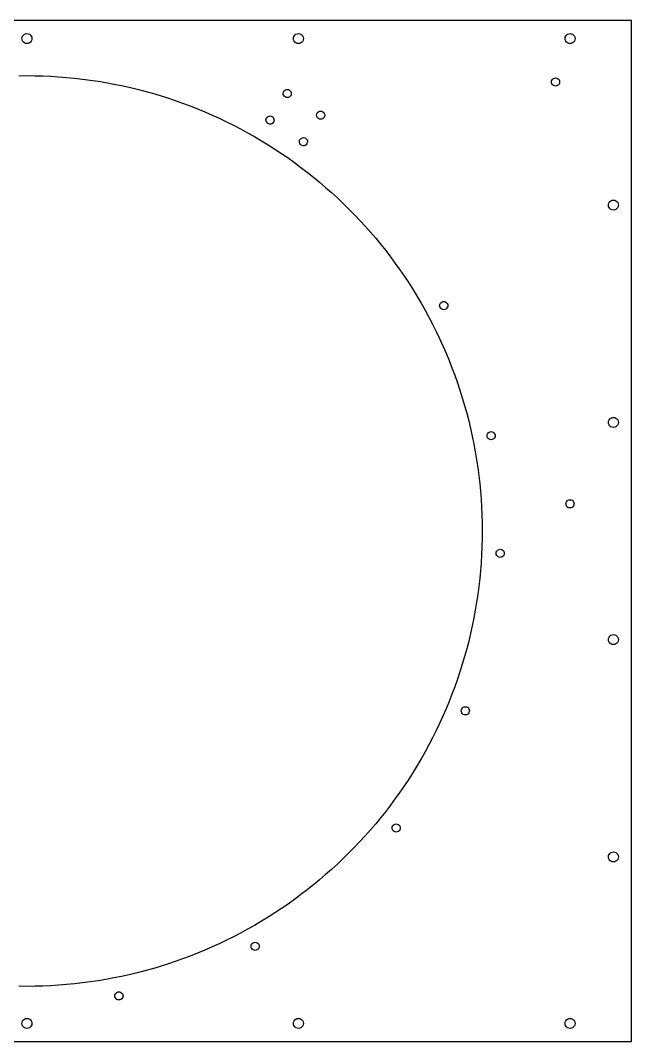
# Model space of a CAD drawing. Header units: metres. Extents: x -334 to 334, y -282 to 282.
# Drawn here: x -4 to 334, y -282 to 282 of the extents above; entities that cross this region are included whole.
import ezdxf

# ---------------------------------------------------------------- set-up
doc = ezdxf.new("R2010")
doc.units = ezdxf.units.M

msp = doc.modelspace()

# ---------------------------------------------------------------- linework, layer by layer
for p, q in [((334, 282), (-334, 282)), ((334, -282), (334, 282)), ((-2.75, 272), (-2.6563, 272.712)), ((-2.6563, 271.288), (-2.75, 272)), ((-2.6563, 272.712), (-2.3816, 273.375)), ((-2.3816, 270.625), (-2.6563, 271.288)), ((-2.3816, 273.375), (-1.9445, 273.945)), ((-1.9445, 273.945), (-1.375, 274.382)), ((-1.375, 274.382), (-0.7117, 274.656)), ((-0.7117, 274.656), (0, 274.75)), ((0, 274.75), (0.7117, 274.656)), ((0.7117, 274.656), (1.375, 274.382)), ((1.375, 274.382), (1.9445, 273.945)), ((1.9445, 273.945), (2.3816, 273.375)), ((2.3816, 273.375), (2.6563, 272.712)), ((2.6563, 271.288), (2.3816, 270.625)), ((2.6563, 272.712), (2.75, 272)), ((2.75, 272), (2.6563, 271.288)), ((147.25, 272), (147.344, 272.712)), ((147.344, 271.288), (147.25, 272)), ((147.344, 272.712), (147.618, 273.375)), ((147.618, 270.625), (147.344, 271.288)), ((147.618, 273.375), (148.055, 273.945)), ((148.055, 273.945), (148.625, 274.382)), ((148.625, 274.382), (149.288, 274.656)), ((149.288, 274.656), (150, 274.75)), ((150, 274.75), (150.712, 274.656)), ((150.712, 274.656), (151.375, 274.382)), ((151.375, 274.382), (151.945, 273.945)), ((151.945, 273.945), (152.382, 273.375)), ((152.382, 273.375), (152.656, 272.712)), ((152.656, 271.288), (152.382, 270.625)), ((152.656, 272.712), (152.75, 272)), ((152.75, 272), (152.656, 271.288)), ((297.25, 272), (297.344, 272.712)), ((297.344, 271.288), (297.25, 272)), ((297.344, 272.712), (297.618, 273.375)), ((297.618, 270.625), (297.344, 271.288)), ((297.618, 273.375), (298.055, 273.945)), ((298.055, 273.945), (298.625, 274.382)), ((298.625, 274.382), (299.288, 274.656)), ((299.288, 274.656), (300, 274.75)), ((300, 274.75), (300.712, 274.656)), ((300.712, 274.656), (301.375, 274.382)), ((301.375, 274.382), (301.945, 273.945)), ((301.945, 273.945), (302.382, 273.375)), ((302.382, 273.375), (302.656, 272.712)), ((302.656, 271.288), (302.382, 270.625)), ((302.656, 272.712), (302.75, 272)), ((302.75, 272), (302.656, 271.288)), ((-1.9445, 270.055), (-2.3816, 270.625)), ((-1.375, 269.618), (-1.9445, 270.055)), ((-0.7117, 269.344), (-1.375, 269.618)), ((0, 269.25), (-0.7117, 269.344)), ((0.7117, 269.344), (0, 269.25)), ((1.375, 269.618), (0.7117, 269.344)), ((1.9445, 270.055), (1.375, 269.618)), ((2.3816, 270.625), (1.9445, 270.055)), ((148.055, 270.055), (147.618, 270.625)), ((148.625, 269.618), (148.055, 270.055)), ((149.288, 269.344), (148.625, 269.618)), ((150, 269.25), (149.288, 269.344)), ((150.712, 269.344), (150, 269.25)), ((151.375, 269.618), (150.712, 269.344)), ((151.945, 270.055), (151.375, 269.618)), ((152.382, 270.625), (151.945, 270.055)), ((298.055, 270.055), (297.618, 270.625)), ((298.625, 269.618), (298.055, 270.055)), ((299.288, 269.344), (298.625, 269.618)), ((300, 269.25), (299.288, 269.344)), ((300.712, 269.344), (300, 269.25)), ((301.375, 269.618), (300.712, 269.344)), ((301.945, 270.055), (301.375, 269.618)), ((302.382, 270.625), (301.945, 270.055)), ((-4.3893, 251.462), (0, 251.5)), ((0, 251.5), (4.3893, 251.462)), ((4.3893, 251.462), (8.7772, 251.347)), ((8.7772, 251.347), (13.1625, 251.155)), ((13.1625, 251.155), (17.5437, 250.887)), ((17.5437, 250.887), (21.9197, 250.543)), ((21.9197, 250.543), (26.2889, 250.122)), ((26.2889, 250.122), (30.6501, 249.625)), ((30.6501, 249.625), (35.002, 249.052)), ((35.002, 249.052), (39.3433, 248.404)), ((39.3433, 248.404), (43.6725, 247.679)), ((289.75, 248), (289.827, 248.582)), ((289.827, 248.582), (290.051, 249.125)), ((290.051, 249.125), (290.409, 249.591)), ((290.409, 249.591), (290.875, 249.949)), ((290.875, 249.949), (291.418, 250.173)), ((291.418, 250.173), (292, 250.25)), ((292, 250.25), (292.582, 250.173)), ((292.582, 250.173), (293.125, 249.949)), ((293.125, 249.949), (293.591, 249.591)), ((293.591, 249.591), (293.949, 249.125)), ((293.949, 249.125), (294.173, 248.582)), ((294.173, 248.582), (294.25, 248)), ((43.6725, 247.679), (47.9884, 246.879)), ((47.9884, 246.879), (52.2898, 246.004)), ((52.2898, 246.004), (56.5752, 245.054)), ((56.5752, 245.054), (60.8434, 244.029)), ((60.8434, 244.029), (65.093, 242.93)), ((65.093, 242.93), (69.3228, 241.757)), ((141.678, 242.353), (141.931, 242.883)), ((141.931, 242.883), (142.313, 243.33)), ((142.313, 243.33), (142.797, 243.662)), ((142.797, 243.662), (143.35, 243.858)), ((143.35, 243.858), (143.936, 243.904)), ((143.936, 243.904), (144.513, 243.797)), ((144.513, 243.797), (145.044, 243.544)), ((145.044, 243.544), (145.49, 243.163)), ((145.49, 243.163), (145.823, 242.679)), ((145.823, 242.679), (146.019, 242.125)), ((289.827, 247.418), (289.75, 248)), ((290.051, 246.875), (289.827, 247.418)), ((290.409, 246.409), (290.051, 246.875)), ((290.875, 246.051), (290.409, 246.409)), ((291.418, 245.827), (290.875, 246.051)), ((292, 245.75), (291.418, 245.827)), ((292.582, 245.827), (292, 245.75)), ((293.125, 246.051), (292.582, 245.827)), ((293.591, 246.409), (293.125, 246.051)), ((293.949, 246.875), (293.591, 246.409)), ((294.173, 247.418), (293.949, 246.875)), ((294.25, 248), (294.173, 247.418)), ((69.3228, 241.757), (73.5315, 240.511)), ((73.5315, 240.511), (77.7178, 239.191)), ((77.7178, 239.191), (81.8804, 237.798)), ((81.8804, 237.798), (86.0181, 236.333)), ((141.571, 241.775), (141.678, 242.353)), ((141.617, 241.19), (141.571, 241.775)), ((141.813, 240.636), (141.617, 241.19)), ((142.146, 240.152), (141.813, 240.636)), ((142.593, 239.77), (142.146, 240.152)), ((143.123, 239.518), (142.593, 239.77)), ((143.7, 239.411), (143.123, 239.518)), ((144.286, 239.457), (143.7, 239.411)), ((144.84, 239.653), (144.286, 239.457)), ((145.324, 239.985), (144.84, 239.653)), ((145.705, 240.432), (145.324, 239.985)), ((145.958, 240.962), (145.705, 240.432)), ((146.065, 241.54), (145.958, 240.962)), ((146.019, 242.125), (146.065, 241.54)), ((86.0181, 236.333), (90.1295, 234.795)), ((90.1295, 234.795), (94.2135, 233.187)), ((94.2135, 233.187), (98.2689, 231.507)), ((98.2689, 231.507), (102.294, 229.757)), ((160.382, 230.901), (160.763, 231.347)), ((160.763, 231.347), (161.247, 231.68)), ((161.247, 231.68), (161.801, 231.876)), ((161.801, 231.876), (162.387, 231.922)), ((162.387, 231.922), (162.964, 231.815)), ((162.964, 231.815), (163.494, 231.562)), ((163.494, 231.562), (163.941, 231.181)), ((102.294, 229.757), (106.288, 227.936)), ((106.288, 227.936), (110.25, 226.047)), ((110.25, 226.047), (114.179, 224.088)), ((132.04, 227.098), (132.147, 227.676)), ((132.086, 226.513), (132.04, 227.098)), ((132.282, 225.959), (132.086, 226.513)), ((132.147, 227.676), (132.4, 228.206)), ((132.615, 225.475), (132.282, 225.959)), ((132.4, 228.206), (132.781, 228.653)), ((132.781, 228.653), (133.266, 228.985)), ((133.266, 228.985), (133.819, 229.182)), ((133.819, 229.182), (134.405, 229.228)), ((134.405, 229.228), (134.982, 229.121)), ((134.982, 229.121), (135.512, 228.868)), ((135.512, 228.868), (135.959, 228.486)), ((136.174, 225.755), (135.793, 225.309)), ((135.959, 228.486), (136.292, 228.002)), ((136.427, 226.285), (136.174, 225.755)), ((136.292, 228.002), (136.488, 227.449)), ((136.534, 226.863), (136.427, 226.285)), ((136.488, 227.449), (136.534, 226.863)), ((160.022, 229.793), (160.129, 230.371)), ((160.068, 229.208), (160.022, 229.793)), ((160.264, 228.654), (160.068, 229.208)), ((160.129, 230.371), (160.382, 230.901)), ((160.597, 228.17), (160.264, 228.654)), ((161.044, 227.788), (160.597, 228.17)), ((161.574, 227.536), (161.044, 227.788)), ((162.151, 227.428), (161.574, 227.536)), ((162.737, 227.475), (162.151, 227.428)), ((163.29, 227.671), (162.737, 227.475)), ((163.774, 228.003), (163.29, 227.671)), ((164.156, 228.45), (163.774, 228.003)), ((163.941, 231.181), (164.274, 230.697)), ((164.409, 228.98), (164.156, 228.45)), ((164.274, 230.697), (164.47, 230.143)), ((164.516, 229.558), (164.409, 228.98)), ((164.47, 230.143), (164.516, 229.558)), ((114.179, 224.088), (118.072, 222.061)), ((118.072, 222.061), (121.93, 219.967)), ((121.93, 219.967), (125.75, 217.805)), ((133.062, 225.094), (132.615, 225.475)), ((133.592, 224.841), (133.062, 225.094)), ((134.169, 224.734), (133.592, 224.841)), ((134.755, 224.78), (134.169, 224.734)), ((135.308, 224.976), (134.755, 224.78)), ((135.793, 225.309), (135.308, 224.976)), ((125.75, 217.805), (129.532, 215.578)), ((129.532, 215.578), (133.275, 213.284)), ((150.491, 215.116), (150.598, 215.694)), ((150.537, 214.531), (150.491, 215.116)), ((150.733, 213.977), (150.537, 214.531)), ((150.598, 215.694), (150.851, 216.224)), ((150.851, 216.224), (151.232, 216.671)), ((151.232, 216.671), (151.716, 217.003)), ((151.716, 217.003), (152.27, 217.199)), ((152.27, 217.199), (152.855, 217.246)), ((152.855, 217.246), (153.433, 217.139)), ((153.433, 217.139), (153.963, 216.886)), ((153.963, 216.886), (154.41, 216.504)), ((154.41, 216.504), (154.743, 216.02)), ((154.743, 216.02), (154.939, 215.466)), ((154.985, 214.881), (154.878, 214.303)), ((154.939, 215.466), (154.985, 214.881)), ((133.275, 213.284), (136.977, 210.926)), ((136.977, 210.926), (140.637, 208.503)), ((151.066, 213.493), (150.733, 213.977)), ((151.512, 213.112), (151.066, 213.493)), ((152.042, 212.859), (151.512, 213.112)), ((152.62, 212.752), (152.042, 212.859)), ((153.206, 212.798), (152.62, 212.752)), ((153.759, 212.994), (153.206, 212.798)), ((154.243, 213.327), (153.759, 212.994)), ((154.625, 213.773), (154.243, 213.327)), ((154.878, 214.303), (154.625, 213.773)), ((140.637, 208.503), (144.254, 206.017)), ((144.254, 206.017), (147.828, 203.468)), ((147.828, 203.468), (151.356, 200.857)), ((151.356, 200.857), (154.839, 198.185)), ((154.839, 198.185), (158.274, 195.452)), ((158.274, 195.452), (161.661, 192.66)), ((161.661, 192.66), (164.999, 189.809)), ((164.999, 189.809), (168.286, 186.901)), ((168.286, 186.901), (171.523, 183.935)), ((171.523, 183.935), (174.707, 180.914)), ((174.707, 180.914), (177.837, 177.837)), ((321.25, 180), (321.344, 180.712)), ((321.344, 180.712), (321.618, 181.375)), ((321.618, 181.375), (322.055, 181.945)), ((322.055, 181.945), (322.625, 182.382)), ((322.625, 182.382), (323.288, 182.656)), ((323.288, 182.656), (324, 182.75)), ((324, 182.75), (324.712, 182.656)), ((324.712, 182.656), (325.375, 182.382)), ((325.375, 182.382), (325.945, 181.945)), ((325.945, 181.945), (326.382, 181.375)), ((326.382, 181.375), (326.656, 180.712)), ((326.656, 180.712), (326.75, 180)), ((177.837, 177.837), (180.914, 174.707)), ((321.344, 179.288), (321.25, 180)), ((321.618, 178.625), (321.344, 179.288)), ((322.055, 178.055), (321.618, 178.625)), ((322.625, 177.618), (322.055, 178.055)), ((323.288, 177.344), (322.625, 177.618)), ((324, 177.25), (323.288, 177.344)), ((324.712, 177.344), (324, 177.25)), ((325.375, 177.618), (324.712, 177.344)), ((325.945, 178.055), (325.375, 177.618)), ((326.382, 178.625), (325.945, 178.055)), ((326.656, 179.288), (326.382, 178.625)), ((326.75, 180), (326.656, 179.288)), ((180.914, 174.707), (183.935, 171.523)), ((183.935, 171.523), (186.901, 168.286)), ((186.901, 168.286), (189.809, 164.999)), ((189.809, 164.999), (192.66, 161.661)), ((192.66, 161.661), (195.452, 158.274)), ((195.452, 158.274), (198.185, 154.839)), ((198.185, 154.839), (200.857, 151.356)), ((200.857, 151.356), (203.468, 147.828)), ((203.468, 147.828), (206.017, 144.254)), ((206.017, 144.254), (208.503, 140.637)), ((208.503, 140.637), (210.926, 136.977)), ((210.926, 136.977), (213.284, 133.275)), ((213.284, 133.275), (215.578, 129.532)), ((215.578, 129.532), (217.805, 125.75)), ((217.805, 125.75), (219.967, 121.93)), ((227.998, 124.495), (228.075, 125.077)), ((228.075, 123.912), (227.998, 124.495)), ((228.075, 125.077), (228.299, 125.62)), ((228.299, 125.62), (228.657, 126.086)), ((228.657, 126.086), (229.123, 126.443)), ((229.123, 126.443), (229.666, 126.668)), ((229.666, 126.668), (230.248, 126.745)), ((230.248, 126.745), (230.83, 126.668)), ((230.83, 126.668), (231.373, 126.443)), ((231.373, 126.443), (231.839, 126.086)), ((231.839, 126.086), (232.197, 125.62)), ((232.197, 125.62), (232.421, 125.077)), ((232.421, 125.077), (232.498, 124.495)), ((232.498, 124.495), (232.421, 123.912)), ((219.967, 121.93), (222.061, 118.072)), ((228.299, 123.37), (228.075, 123.912)), ((228.657, 122.904), (228.299, 123.37)), ((229.123, 122.546), (228.657, 122.904)), ((229.666, 122.321), (229.123, 122.546)), ((230.248, 122.245), (229.666, 122.321)), ((230.83, 122.321), (230.248, 122.245)), ((231.373, 122.546), (230.83, 122.321)), ((231.839, 122.904), (231.373, 122.546)), ((232.197, 123.37), (231.839, 122.904)), ((232.421, 123.912), (232.197, 123.37)), ((222.061, 118.072), (224.088, 114.179)), ((224.088, 114.179), (226.047, 110.25)), ((226.047, 110.25), (227.936, 106.288)), ((227.936, 106.288), (229.757, 102.294)), ((229.757, 102.294), (231.507, 98.2689)), ((231.507, 98.2689), (233.187, 94.2135)), ((233.187, 94.2135), (234.795, 90.1295)), ((234.795, 90.1295), (236.333, 86.0181)), ((236.333, 86.0181), (237.798, 81.8804)), ((237.798, 81.8804), (239.191, 77.7178)), ((239.191, 77.7178), (240.511, 73.5315)), ((240.511, 73.5315), (241.757, 69.3228)), ((241.757, 69.3228), (242.93, 65.093)), ((242.93, 65.093), (244.029, 60.8434)), ((322.055, 61.9445), (322.625, 62.3816)), ((322.625, 62.3816), (323.288, 62.6563)), ((323.288, 62.6563), (324, 62.75)), ((324, 62.75), (324.712, 62.6563)), ((324.712, 62.6563), (325.375, 62.3816)), ((325.375, 62.3816), (325.945, 61.9445)), ((244.029, 60.8434), (245.054, 56.5752)), ((245.054, 56.5752), (246.004, 52.2898)), ((321.25, 60), (321.344, 60.7117)), ((321.344, 59.2882), (321.25, 60)), ((321.344, 60.7117), (321.618, 61.375)), ((321.618, 58.625), (321.344, 59.2882)), ((321.618, 61.375), (322.055, 61.9445)), ((322.055, 58.0555), (321.618, 58.625)), ((322.625, 57.6184), (322.055, 58.0555)), ((323.288, 57.3437), (322.625, 57.6184)), ((324, 57.25), (323.288, 57.3437)), ((324.712, 57.3437), (324, 57.25)), ((325.375, 57.6184), (324.712, 57.3437)), ((325.945, 58.0555), (325.375, 57.6184)), ((325.945, 61.9445), (326.382, 61.375)), ((326.382, 58.625), (325.945, 58.0555)), ((326.382, 61.375), (326.656, 60.7117)), ((326.656, 59.2882), (326.382, 58.625)), ((326.656, 60.7117), (326.75, 60)), ((326.75, 60), (326.656, 59.2882)), ((246.004, 52.2898), (246.879, 47.9884)), ((254.154, 52.6321), (254.23, 53.2145)), ((254.23, 52.0498), (254.154, 52.6321)), ((254.23, 53.2145), (254.455, 53.7571)), ((254.455, 51.5071), (254.23, 52.0498)), ((254.455, 53.7571), (254.813, 54.2231)), ((254.813, 51.0412), (254.455, 51.5071)), ((254.813, 54.2231), (255.279, 54.5807)), ((255.279, 50.6836), (254.813, 51.0412)), ((255.279, 54.5807), (255.821, 54.8055)), ((255.821, 54.8055), (256.404, 54.8821)), ((256.404, 54.8821), (256.986, 54.8055)), ((256.986, 54.8055), (257.529, 54.5807)), ((257.529, 54.5807), (257.995, 54.2231)), ((257.995, 51.0412), (257.529, 50.6836)), ((257.995, 54.2231), (258.352, 53.7571)), ((258.352, 51.5071), (257.995, 51.0412)), ((258.352, 53.7571), (258.577, 53.2145)), ((258.577, 52.0498), (258.352, 51.5071)), ((258.577, 53.2145), (258.654, 52.6321)), ((258.654, 52.6321), (258.577, 52.0498)), ((246.879, 47.9884), (247.679, 43.6725)), ((255.821, 50.4588), (255.279, 50.6836)), ((256.404, 50.3821), (255.821, 50.4588)), ((256.986, 50.4588), (256.404, 50.3821)), ((257.529, 50.6836), (256.986, 50.4588)), ((247.679, 43.6725), (248.404, 39.3433)), ((248.404, 39.3433), (249.052, 35.002)), ((249.052, 35.002), (249.625, 30.6501)), ((249.625, 30.6501), (250.122, 26.2889)), ((250.122, 26.2889), (250.543, 21.9197)), ((250.543, 21.9197), (250.887, 17.5437)), ((250.887, 17.5437), (251.155, 13.1625)), ((298.409, 16.591), (298.875, 16.9485)), ((298.875, 16.9485), (299.418, 17.1733)), ((299.418, 17.1733), (300, 17.25)), ((300, 17.25), (300.582, 17.1733)), ((300.582, 17.1733), (301.125, 16.9485)), ((301.125, 16.9485), (301.591, 16.591)), ((251.155, 13.1625), (251.347, 8.7772)), ((297.75, 15), (297.827, 15.5823)), ((297.827, 14.4176), (297.75, 15)), ((297.827, 15.5823), (298.051, 16.125)), ((298.051, 13.875), (297.827, 14.4176)), ((298.051, 16.125), (298.409, 16.591)), ((298.409, 13.409), (298.051, 13.875)), ((298.875, 13.0514), (298.409, 13.409)), ((299.418, 12.8267), (298.875, 13.0514)), ((300, 12.75), (299.418, 12.8267)), ((300.582, 12.8267), (300, 12.75)), ((301.125, 13.0514), (300.582, 12.8267)), ((301.591, 13.409), (301.125, 13.0514)), ((301.591, 16.591), (301.949, 16.125)), ((301.949, 13.875), (301.591, 13.409)), ((301.949, 16.125), (302.173, 15.5823)), ((302.173, 14.4176), (301.949, 13.875)), ((302.173, 15.5823), (302.25, 15)), ((302.25, 15), (302.173, 14.4176)), ((251.347, 8.7772), (251.462, 4.3893)), ((251.462, 4.3893), (251.5, 0)), ((251.5, 0), (251.462, -4.3893)), ((251.462, -4.3893), (251.347, -8.7772)), ((251.347, -8.7772), (251.155, -13.1625)), ((259.286, -11.7478), (259.511, -11.2051)), ((259.511, -11.2051), (259.868, -10.7391)), ((259.868, -10.7391), (260.334, -10.3815)), ((260.334, -10.3815), (260.877, -10.1568)), ((260.877, -10.1568), (261.459, -10.0801)), ((261.459, -10.0801), (262.042, -10.1568)), ((262.042, -10.1568), (262.584, -10.3815)), ((262.584, -10.3815), (263.05, -10.7391)), ((263.05, -10.7391), (263.408, -11.2051)), ((263.408, -11.2051), (263.633, -11.7478)), ((251.155, -13.1625), (250.887, -17.5437)), ((259.209, -12.3301), (259.286, -11.7478)), ((259.286, -12.9124), (259.209, -12.3301)), ((259.511, -13.4551), (259.286, -12.9124)), ((259.868, -13.9211), (259.511, -13.4551)), ((260.334, -14.2787), (259.868, -13.9211)), ((260.877, -14.5034), (260.334, -14.2787)), ((261.459, -14.5801), (260.877, -14.5034)), ((262.042, -14.5034), (261.459, -14.5801)), ((262.584, -14.2787), (262.042, -14.5034)), ((263.05, -13.9211), (262.584, -14.2787)), ((263.408, -13.4551), (263.05, -13.9211)), ((263.633, -12.9124), (263.408, -13.4551)), ((263.633, -11.7478), (263.709, -12.3301)), ((263.709, -12.3301), (263.633, -12.9124)), ((250.543, -21.9197), (250.122, -26.2889)), ((250.887, -17.5437), (250.543, -21.9197)), ((250.122, -26.2889), (249.625, -30.6501)), ((249.625, -30.6501), (249.052, -35.002)), ((248.404, -39.3433), (247.679, -43.6725)), ((249.052, -35.002), (248.404, -39.3433)), ((247.679, -43.6725), (246.879, -47.9884)), ((246.879, -47.9884), (246.004, -52.2898)), ((246.004, -52.2898), (245.054, -56.5752)), ((244.029, -60.8434), (242.93, -65.093)), ((245.054, -56.5752), (244.029, -60.8434)), ((321.25, -60), (321.344, -59.2882)), ((321.344, -60.7117), (321.25, -60)), ((321.344, -59.2882), (321.618, -58.625)), ((321.618, -61.375), (321.344, -60.7117)), ((321.618, -58.625), (322.055, -58.0555)), ((322.055, -61.9445), (321.618, -61.375)), ((322.055, -58.0555), (322.625, -57.6184)), ((322.625, -62.3816), (322.055, -61.9445)), ((322.625, -57.6184), (323.288, -57.3437)), ((323.288, -57.3437), (324, -57.25)), ((324, -57.25), (324.712, -57.3437)), ((324.712, -57.3437), (325.375, -57.6184)), ((325.375, -57.6184), (325.945, -58.0555)), ((325.945, -61.9445), (325.375, -62.3816)), ((325.945, -58.0555), (326.382, -58.625)), ((326.382, -61.375), (325.945, -61.9445)), ((326.382, -58.625), (326.656, -59.2882)), ((326.656, -60.7117), (326.382, -61.375)), ((326.656, -59.2882), (326.75, -60)), ((326.75, -60), (326.656, -60.7117)), ((242.93, -65.093), (241.757, -69.3228)), ((323.288, -62.6563), (322.625, -62.3816)), ((324, -62.75), (323.288, -62.6563)), ((324.712, -62.6563), (324, -62.75)), ((325.375, -62.3816), (324.712, -62.6563)), ((241.757, -69.3228), (240.511, -73.5315)), ((239.191, -77.7178), (237.798, -81.8804)), ((240.511, -73.5315), (239.191, -77.7178)), ((237.798, -81.8804), (236.333, -86.0181)), ((234.795, -90.1295), (233.187, -94.2135)), ((236.333, -86.0181), (234.795, -90.1295)), ((233.187, -94.2135), (231.507, -98.2689)), ((231.507, -98.2689), (229.757, -102.294)), ((239.924, -99.3226), (240, -98.7403)), ((240, -99.905), (239.924, -99.3226)), ((240, -98.7403), (240.225, -98.1976)), ((240.225, -100.448), (240, -99.905)), ((240.225, -98.1976), (240.583, -97.7317)), ((240.583, -100.914), (240.225, -100.448)), ((240.583, -97.7317), (241.049, -97.3741)), ((241.049, -101.271), (240.583, -100.914)), ((241.049, -97.3741), (241.591, -97.1493)), ((241.591, -101.496), (241.049, -101.271)), ((241.591, -97.1493), (242.174, -97.0726)), ((242.174, -101.573), (241.591, -101.496)), ((242.174, -97.0726), (242.756, -97.1493)), ((242.756, -101.496), (242.174, -101.573)), ((242.756, -97.1493), (243.299, -97.3741)), ((243.299, -101.271), (242.756, -101.496)), ((243.299, -97.3741), (243.765, -97.7317)), ((243.765, -100.914), (243.299, -101.271)), ((243.765, -97.7317), (244.122, -98.1976)), ((244.122, -100.448), (243.765, -100.914)), ((244.122, -98.1976), (244.347, -98.7403)), ((244.347, -99.905), (244.122, -100.448)), ((244.347, -98.7403), (244.424, -99.3226)), ((244.424, -99.3226), (244.347, -99.905)), ((227.936, -106.288), (226.047, -110.25)), ((229.757, -102.294), (227.936, -106.288)), ((226.047, -110.25), (224.088, -114.179)), ((222.061, -118.072), (219.967, -121.93)), ((224.088, -114.179), (222.061, -118.072)), ((219.967, -121.93), (217.805, -125.75)), ((215.578, -129.532), (213.284, -133.275)), ((217.805, -125.75), (215.578, -129.532)), ((213.284, -133.275), (210.926, -136.977)), ((208.503, -140.637), (206.017, -144.254)), ((210.926, -136.977), (208.503, -140.637)), ((206.017, -144.254), (203.468, -147.828)), ((200.857, -151.356), (198.185, -154.839)), ((203.468, -147.828), (200.857, -151.356)), ((198.185, -154.839), (195.452, -158.274)), ((192.66, -161.661), (189.809, -164.999)), ((195.452, -158.274), (192.66, -161.661)), ((201.742, -164.014), (201.818, -163.431)), ((201.818, -163.431), (202.043, -162.889)), ((202.043, -162.889), (202.401, -162.423)), ((202.401, -162.423), (202.867, -162.065)), ((202.867, -162.065), (203.409, -161.84)), ((203.409, -161.84), (203.992, -161.764)), ((203.992, -161.764), (204.574, -161.84)), ((204.574, -161.84), (205.117, -162.065)), ((205.117, -162.065), (205.583, -162.423)), ((205.583, -162.423), (205.94, -162.889)), ((205.94, -162.889), (206.165, -163.431)), ((206.165, -163.431), (206.242, -164.014)), ((186.901, -168.286), (183.935, -171.523)), ((189.809, -164.999), (186.901, -168.286)), ((201.818, -164.596), (201.742, -164.014)), ((202.043, -165.139), (201.818, -164.596)), ((202.401, -165.605), (202.043, -165.139)), ((202.867, -165.962), (202.401, -165.605)), ((203.409, -166.187), (202.867, -165.962)), ((203.992, -166.264), (203.409, -166.187)), ((204.574, -166.187), (203.992, -166.264)), ((205.117, -165.962), (204.574, -166.187)), ((205.583, -165.605), (205.117, -165.962)), ((205.94, -165.139), (205.583, -165.605)), ((206.165, -164.596), (205.94, -165.139)), ((206.242, -164.014), (206.165, -164.596)), ((180.914, -174.707), (177.837, -177.837)), ((183.935, -171.523), (180.914, -174.707)), ((177.837, -177.837), (174.707, -180.914)), ((321.25, -180), (321.344, -179.288)), ((321.344, -180.712), (321.25, -180)), ((321.344, -179.288), (321.618, -178.625)), ((321.618, -178.625), (322.055, -178.055)), ((322.055, -178.055), (322.625, -177.618)), ((322.625, -177.618), (323.288, -177.344)), ((323.288, -177.344), (324, -177.25)), ((324, -177.25), (324.712, -177.344)), ((324.712, -177.344), (325.375, -177.618)), ((325.375, -177.618), (325.945, -178.055)), ((325.945, -178.055), (326.382, -178.625)), ((326.382, -178.625), (326.656, -179.288)), ((326.656, -179.288), (326.75, -180)), ((326.75, -180), (326.656, -180.712)), ((171.523, -183.935), (168.286, -186.901)), ((174.707, -180.914), (171.523, -183.935)), ((321.618, -181.375), (321.344, -180.712)), ((322.055, -181.945), (321.618, -181.375)), ((322.625, -182.382), (322.055, -181.945)), ((323.288, -182.656), (322.625, -182.382)), ((324, -182.75), (323.288, -182.656)), ((324.712, -182.656), (324, -182.75)), ((325.375, -182.382), (324.712, -182.656)), ((325.945, -181.945), (325.375, -182.382)), ((326.382, -181.375), (325.945, -181.945)), ((326.656, -180.712), (326.382, -181.375)), ((164.999, -189.809), (161.661, -192.66)), ((168.286, -186.901), (164.999, -189.809)), ((158.274, -195.452), (154.839, -198.185)), ((161.661, -192.66), (158.274, -195.452)), ((151.356, -200.857), (147.828, -203.468)), ((154.839, -198.185), (151.356, -200.857)), ((140.637, -208.503), (136.977, -210.926)), ((144.254, -206.017), (140.637, -208.503)), ((147.828, -203.468), (144.254, -206.017)), ((133.275, -213.284), (129.532, -215.578)), ((136.977, -210.926), (133.275, -213.284)), ((125.75, -217.805), (121.93, -219.967)), ((129.532, -215.578), (125.75, -217.805)), ((114.179, -224.088), (110.25, -226.047)), ((118.072, -222.061), (114.179, -224.088)), ((121.93, -219.967), (118.072, -222.061)), ((102.294, -229.757), (98.2689, -231.507)), ((106.288, -227.936), (102.294, -229.757)), ((110.25, -226.047), (106.288, -227.936)), ((123.849, -229.373), (123.926, -228.791)), ((123.926, -229.956), (123.849, -229.373)), ((123.926, -228.791), (124.15, -228.248)), ((124.15, -230.498), (123.926, -229.956)), ((124.15, -228.248), (124.508, -227.782)), ((124.508, -230.964), (124.15, -230.498)), ((124.508, -227.782), (124.974, -227.425)), ((124.974, -231.322), (124.508, -230.964)), ((124.974, -227.425), (125.517, -227.2)), ((125.517, -227.2), (126.099, -227.123)), ((126.099, -227.123), (126.681, -227.2)), ((126.681, -227.2), (127.224, -227.425)), ((127.224, -227.425), (127.69, -227.782)), ((127.69, -230.964), (127.224, -231.322)), ((127.69, -227.782), (128.048, -228.248)), ((128.048, -230.498), (127.69, -230.964)), ((128.048, -228.248), (128.272, -228.791)), ((128.272, -229.956), (128.048, -230.498)), ((128.272, -228.791), (128.349, -229.373)), ((128.349, -229.373), (128.272, -229.956)), ((86.0181, -236.333), (81.8804, -237.798)), ((90.1295, -234.795), (86.0181, -236.333)), ((94.2135, -233.187), (90.1295, -234.795)), ((98.2689, -231.507), (94.2135, -233.187)), ((125.517, -231.547), (124.974, -231.322)), ((126.099, -231.623), (125.517, -231.547)), ((126.681, -231.547), (126.099, -231.623)), ((127.224, -231.322), (126.681, -231.547)), ((69.3228, -241.757), (65.093, -242.93)), ((73.5315, -240.511), (69.3228, -241.757)), ((77.7178, -239.191), (73.5315, -240.511)), ((81.8804, -237.798), (77.7178, -239.191)), ((43.6725, -247.679), (39.3433, -248.404)), ((47.9884, -246.879), (43.6725, -247.679)), ((52.2898, -246.004), (47.9884, -246.879)), ((56.5752, -245.054), (52.2898, -246.004)), ((60.8434, -244.029), (56.5752, -245.054)), ((65.093, -242.93), (60.8434, -244.029)), ((0, -251.5), (-4.3893, -251.462)), ((4.3893, -251.462), (0, -251.5)), ((8.7772, -251.347), (4.3893, -251.462)), ((13.1625, -251.155), (8.7772, -251.347)), ((17.5437, -250.887), (13.1625, -251.155)), ((21.9197, -250.543), (17.5437, -250.887)), ((26.2889, -250.122), (21.9197, -250.543)), ((30.6501, -249.625), (26.2889, -250.122)), ((35.002, -249.052), (30.6501, -249.625)), ((39.3433, -248.404), (35.002, -249.052)), ((48.5908, -256.765), (48.6675, -256.183)), ((48.6675, -257.347), (48.5908, -256.765)), ((48.6675, -256.183), (48.8923, -255.64)), ((48.8923, -257.89), (48.6675, -257.347)), ((48.8923, -255.64), (49.2498, -255.174)), ((49.2498, -258.356), (48.8923, -257.89)), ((49.2498, -255.174), (49.7158, -254.816)), ((49.7158, -258.714), (49.2498, -258.356)), ((49.7158, -254.816), (50.2585, -254.592)), ((50.2585, -258.938), (49.7158, -258.714)), ((50.2585, -254.592), (50.8408, -254.515)), ((50.8408, -259.015), (50.2585, -258.938)), ((50.8408, -254.515), (51.4232, -254.592)), ((51.4232, -258.938), (50.8408, -259.015)), ((51.4232, -254.592), (51.9658, -254.816)), ((51.9658, -258.714), (51.4232, -258.938)), ((51.9658, -254.816), (52.4318, -255.174)), ((52.4318, -258.356), (51.9658, -258.714)), ((52.4318, -255.174), (52.7894, -255.64)), ((52.7894, -257.89), (52.4318, -258.356)), ((52.7894, -255.64), (53.0142, -256.183)), ((53.0142, -257.347), (52.7894, -257.89)), ((53.0142, -256.183), (53.0908, -256.765)), ((53.0908, -256.765), (53.0142, -257.347)), ((-2.6563, -271.288), (-2.3816, -270.625)), ((-2.3816, -270.625), (-1.9445, -270.055)), ((-1.9445, -270.055), (-1.375, -269.618)), ((-1.375, -269.618), (-0.7117, -269.344)), ((-0.7117, -269.344), (0, -269.25)), ((0, -269.25), (0.7117, -269.344)), ((0.7117, -269.344), (1.375, -269.618)), ((1.375, -269.618), (1.9445, -270.055)), ((1.9445, -270.055), (2.3816, -270.625)), ((2.3816, -270.625), (2.6563, -271.288)), ((147.344, -271.288), (147.618, -270.625)), ((147.618, -270.625), (148.055, -270.055)), ((148.055, -270.055), (148.625, -269.618)), ((148.625, -269.618), (149.288, -269.344)), ((149.288, -269.344), (150, -269.25)), ((150, -269.25), (150.712, -269.344)), ((150.712, -269.344), (151.375, -269.618)), ((151.375, -269.618), (151.945, -270.055)), ((151.945, -270.055), (152.382, -270.625)), ((152.382, -270.625), (152.656, -271.288)), ((297.344, -271.288), (297.618, -270.625)), ((297.618, -270.625), (298.055, -270.055)), ((298.055, -270.055), (298.625, -269.618)), ((298.625, -269.618), (299.288, -269.344)), ((299.288, -269.344), (300, -269.25)), ((300, -269.25), (300.712, -269.344)), ((300.712, -269.344), (301.375, -269.618)), ((301.375, -269.618), (301.945, -270.055)), ((301.945, -270.055), (302.382, -270.625)), ((302.382, -270.625), (302.656, -271.288)), ((-2.75, -272), (-2.6563, -271.288)), ((-2.6563, -272.712), (-2.75, -272)), ((-2.3816, -273.375), (-2.6563, -272.712)), ((-1.9445, -273.945), (-2.3816, -273.375)), ((-1.375, -274.382), (-1.9445, -273.945)), ((-0.7117, -274.656), (-1.375, -274.382)), ((0, -274.75), (-0.7117, -274.656)), ((0.7117, -274.656), (0, -274.75)), ((1.375, -274.382), (0.7117, -274.656)), ((1.9445, -273.945), (1.375, -274.382)), ((2.3816, -273.375), (1.9445, -273.945)), ((2.6563, -272.712), (2.3816, -273.375)), ((2.6563, -271.288), (2.75, -272)), ((2.75, -272), (2.6563, -272.712)), ((147.25, -272), (147.344, -271.288)), ((147.344, -272.712), (147.25, -272)), ((147.618, -273.375), (147.344, -272.712)), ((148.055, -273.945), (147.618, -273.375)), ((148.625, -274.382), (148.055, -273.945)), ((149.288, -274.656), (148.625, -274.382)), ((150, -274.75), (149.288, -274.656)), ((150.712, -274.656), (150, -274.75)), ((151.375, -274.382), (150.712, -274.656)), ((151.945, -273.945), (151.375, -274.382)), ((152.382, -273.375), (151.945, -273.945)), ((152.656, -272.712), (152.382, -273.375)), ((152.656, -271.288), (152.75, -272)), ((152.75, -272), (152.656, -272.712)), ((297.25, -272), (297.344, -271.288)), ((297.344, -272.712), (297.25, -272)), ((297.618, -273.375), (297.344, -272.712)), ((298.055, -273.945), (297.618, -273.375)), ((298.625, -274.382), (298.055, -273.945)), ((299.288, -274.656), (298.625, -274.382)), ((300, -274.75), (299.288, -274.656)), ((300.712, -274.656), (300, -274.75)), ((301.375, -274.382), (300.712, -274.656)), ((301.945, -273.945), (301.375, -274.382)), ((302.382, -273.375), (301.945, -273.945)), ((302.656, -272.712), (302.382, -273.375)), ((302.656, -271.288), (302.75, -272)), ((302.75, -272), (302.656, -272.712)), ((-334, -282), (334, -282))]:
    msp.add_line(p, q)

doc.saveas('drawing.dxf')
